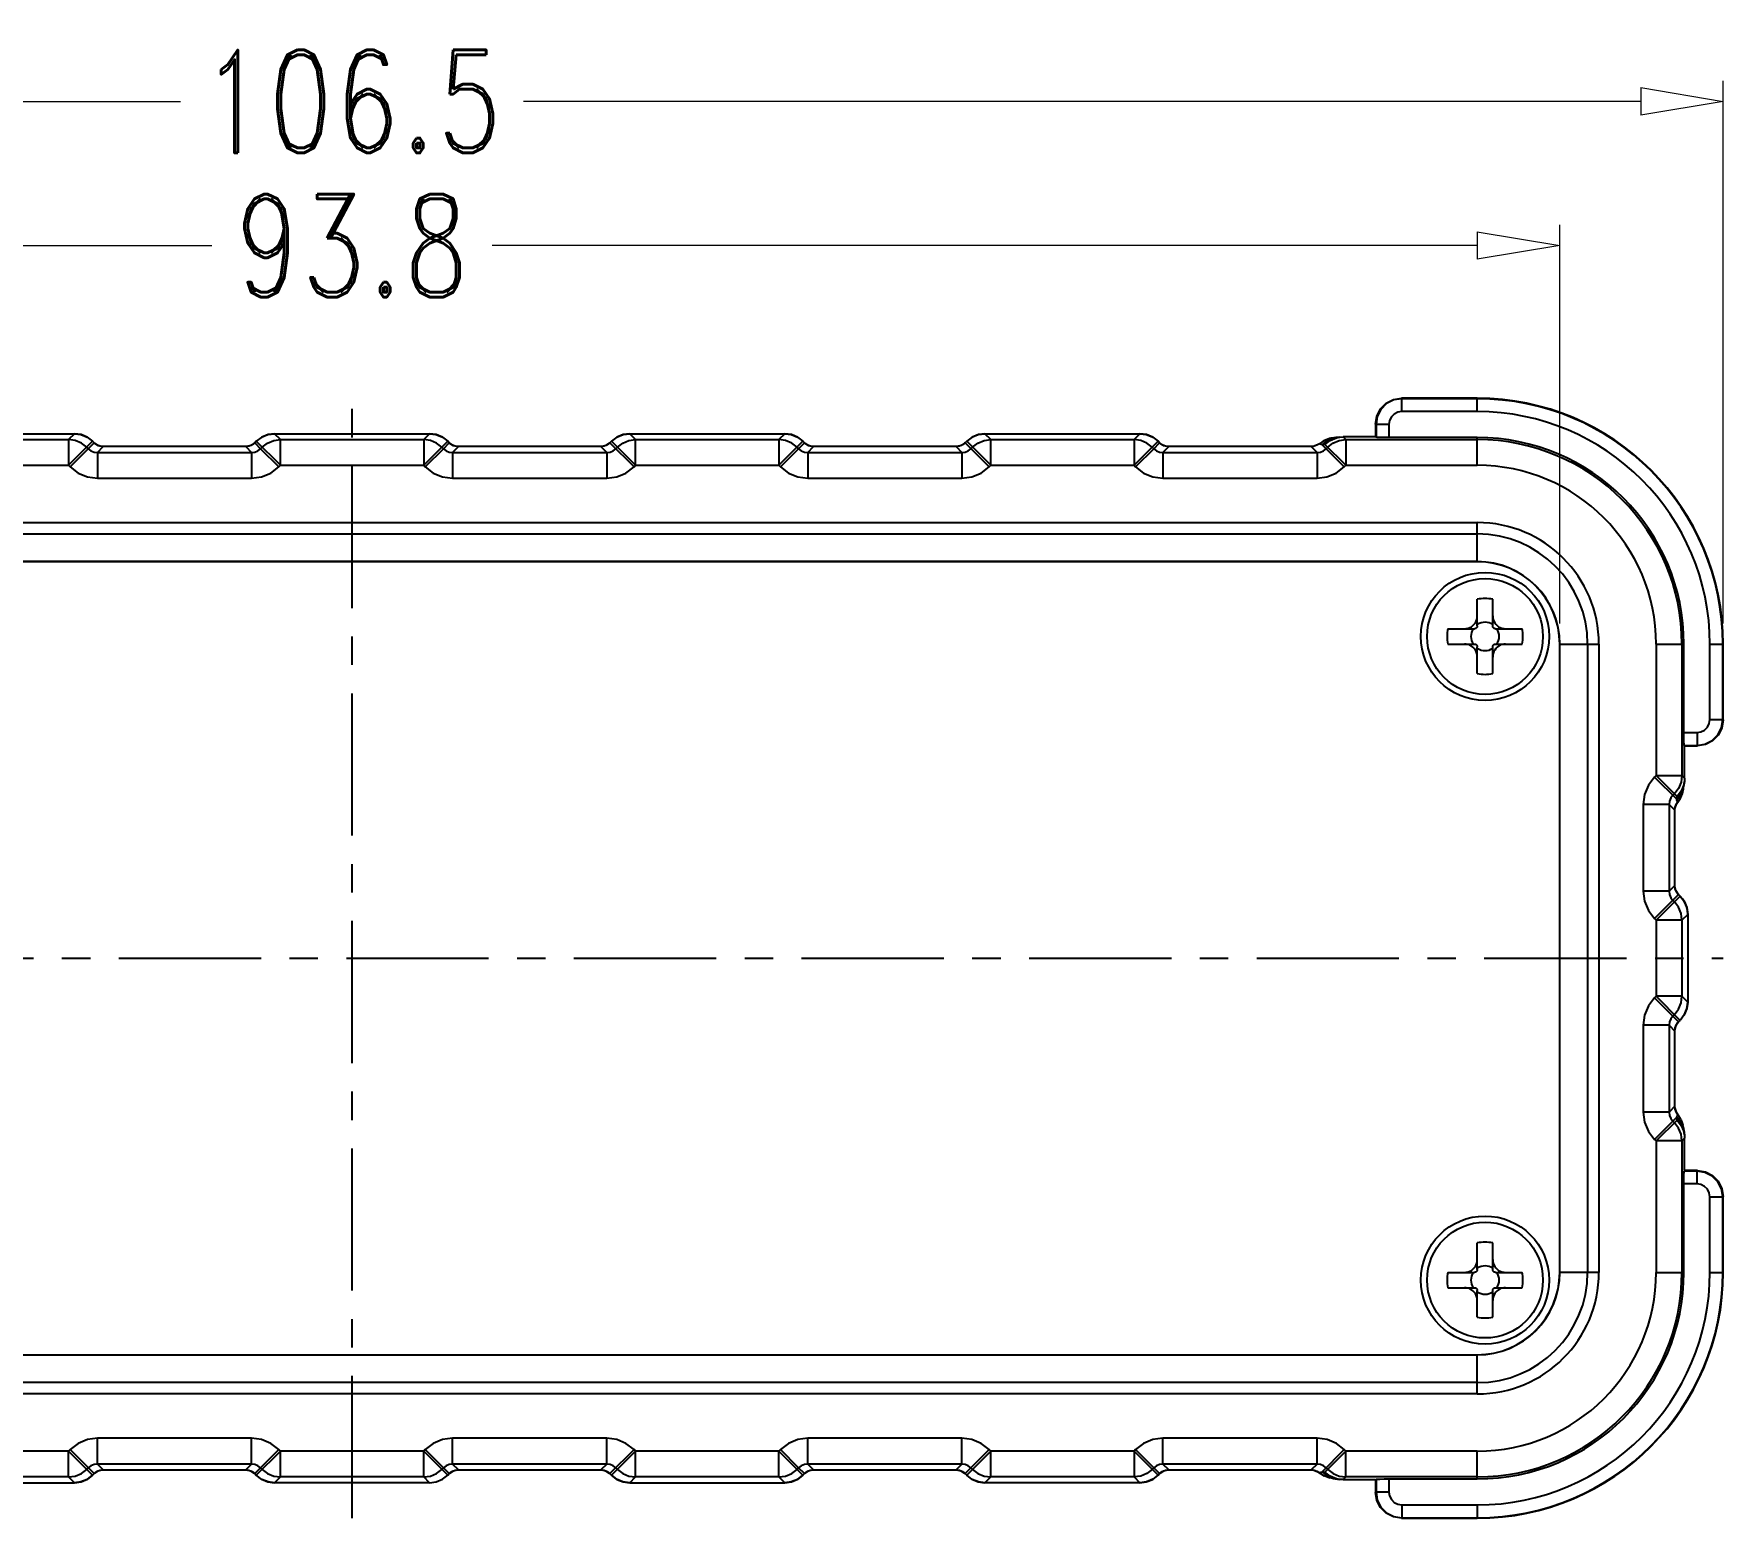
# Model space of a CAD drawing. Extents: x 2468 to 2936, y 274 to 599.
# Drawn here: x 2535.4 to 2601, y 359.1 to 416.8 of the extents above; entities that cross this region are included whole.
import ezdxf

# ---------------------------------------------------------------- set-up
doc = ezdxf.new("R2010")
doc.units = 0
doc.header["$LTSCALE"] = 30.734
doc.header["$PDMODE"] = 3
doc.header["$PDSIZE"] = 0.3125
doc.linetypes.add('CENTER', pattern=[50.8, 31.75, -6.35, 6.35, -6.35])
doc.layers.get('0').update_dxf_attribs({"linetype": 'CONTINUOUS'})
doc.layers.get('Defpoints').update_dxf_attribs({"linetype": 'CONTINUOUS'})
doc.layers.add('dim', color=3, linetype='CONTINUOUS', lineweight=9)
doc.styles.add('ROMAND', font='romand.shx', dxfattribs={"width": 0.75, "bigfont": 'gbcbig.shx'})
doc.dimstyles.new('YanXiu', dxfattribs={"dimtxt": 2.5, "dimasz": 2.2, "dimexe": 0.66, "dimexo": 0.66, "dimgap": 0.66, "dimtad": 0, "dimzin": 9, "dimdsep": 46, "dimtxsty": 'ROMAND', "dimblk": 'CLOSEDBLANK', "dimcen": 0, "dimclrd": 256, "dimclre": 131, "dimclrt": 42, "dimazin": 2, "dimtfac": 1, "dimtofl": 0, "dimtmove": 0, "dimatfit": 3, "dimldrblk": 'CLOSEDBLANK', "dimfxl": 1, "dimlwd": 5, "dimlwe": 5, "dimarcsym": 0})

# ---------------------------------------------------------------- blocks, each defined once
blk = doc.blocks.new('_ClosedBlank')
at = {"color": 0, "linetype": 'ByBlock', "lineweight": -2}
for p, q in [((-1, 0.167), (0, 0)), ((-1, 0.167), (-1, -0.167)), ((0, 0), (-1, -0.167))]:
    blk.add_line(p, q, dxfattribs=at)
blk = doc.blocks.new('*D7')
at = {"layer": 'Defpoints', "color": 0}
for p in [(2594.611, 408.549), (2500.811, 393.067), (2594.611, 393.067)]:
    blk.add_point(p, dxfattribs=at)
at = {"layer": 'dim', "color": 131, "lineweight": 5}
for p, q in [((2500.811, 393.867), (2500.811, 409.349)), ((2594.611, 393.867), (2594.611, 409.349))]:
    blk.add_line(p, q, dxfattribs=at)
at = {"layer": 'dim', "lineweight": 5}
for p, q in [((2504.011, 408.549), (2542.269, 408.549)), ((2591.411, 408.549), (2553.154, 408.549))]:
    blk.add_line(p, q, dxfattribs=at)
at = {"layer": 'dim', "lineweight": 5, "xscale": 3.2, "yscale": 3.2, "zscale": 3.2, "rotation": 180}
blk.add_blockref('_ClosedBlank', (2500.811, 408.549), dxfattribs=at)
at = {"layer": 'dim', "lineweight": 5, "xscale": 3.2, "yscale": 3.2, "zscale": 3.2}
blk.add_blockref('_ClosedBlank', (2594.611, 408.549), dxfattribs=at)
at = {"layer": 'dim', "color": 42, "insert": (2547.711, 408.549), "char_height": 4, "attachment_point": 5, "style": 'ROMAND'}
blk.add_mtext('93.8', dxfattribs=at)
blk = doc.blocks.new('*D8')
at = {"layer": 'Defpoints', "color": 0}
for p in [(2600.961, 414.149), (2494.461, 393.067), (2600.961, 393.067)]:
    blk.add_point(p, dxfattribs=at)
at = {"layer": 'dim', "color": 131, "lineweight": 5}
for p, q in [((2494.461, 393.867), (2494.461, 414.949)), ((2600.961, 393.867), (2600.961, 414.949))]:
    blk.add_line(p, q, dxfattribs=at)
at = {"layer": 'dim', "lineweight": 5}
for p, q in [((2497.661, 414.149), (2541.054, 414.149)), ((2597.761, 414.149), (2554.368, 414.149))]:
    blk.add_line(p, q, dxfattribs=at)
at = {"layer": 'dim', "lineweight": 5, "xscale": 3.2, "yscale": 3.2, "zscale": 3.2, "rotation": 180}
blk.add_blockref('_ClosedBlank', (2494.461, 414.149), dxfattribs=at)
at = {"layer": 'dim', "lineweight": 5, "xscale": 3.2, "yscale": 3.2, "zscale": 3.2}
blk.add_blockref('_ClosedBlank', (2600.961, 414.149), dxfattribs=at)
at = {"layer": 'dim', "color": 42, "insert": (2547.711, 414.149), "char_height": 4, "attachment_point": 5, "style": 'ROMAND'}
blk.add_mtext('106.5', dxfattribs=at)

msp = doc.modelspace()

# ---------------------------------------------------------------- linework, layer by layer
at = {"color": 1, "linetype": 'CENTER', "ltscale": 0.005661}
for p, q in [((2547.711, 359.117), (2547.711, 402.617)), ((2494.461, 380.867), (2600.961, 380.867))]:
    msp.add_line(p, q, dxfattribs=at)
at = {"color": 7, "linetype": 'Continuous'}
for p, q in [((2588.479, 402.599), (2588.461, 402.617)), ((2591.411, 402.617), (2588.461, 402.617)), ((2588.479, 402.1), (2588.479, 402.599)), ((2591.411, 402.599), (2588.479, 402.599)), ((2591.411, 402.1), (2591.411, 402.617)), ((2587.479, 401.6), (2587.461, 401.617)), ((2587.461, 401.617), (2587.461, 401.118)), ((2587.479, 401.6), (2587.479, 401.1)), ((2587.979, 401.6), (2587.479, 401.6)), ((2587.979, 401.6), (2587.979, 401.091)), ((2591.411, 402.1), (2588.479, 402.1)), ((2530.908, 401.239), (2536.928, 401.239)), ((2531.135, 401.012), (2536.701, 401.012)), ((2536.928, 401.239), (2536.701, 401.012)), ((2536.701, 401.012), (2536.701, 400.013)), ((2537.635, 400.947), (2536.701, 400.013)), ((2536.762, 399.952), (2537.695, 400.886)), ((2536.928, 401.24), (2536.928, 401.239)), ((2537.187, 401.205), (2536.928, 401.239)), ((2537.429, 401.105), (2537.187, 401.205)), ((2537.695, 400.886), (2537.635, 400.946)), ((2537.799, 400.806), (2537.695, 400.886)), ((2543.934, 400.886), (2543.83, 400.806)), ((2543.933, 400.886), (2543.916, 400.869)), ((2543.994, 400.947), (2543.933, 400.886)), ((2543.934, 400.886), (2543.933, 400.886)), ((2543.934, 400.886), (2544.161, 400.659)), ((2544.928, 400.013), (2543.994, 400.946)), ((2544.2, 401.105), (2544.442, 401.205)), ((2544.442, 401.205), (2544.701, 401.239)), ((2544.701, 401.24), (2544.701, 401.239)), ((2544.701, 401.239), (2550.721, 401.239)), ((2544.928, 401.012), (2544.701, 401.239)), ((2544.928, 401.012), (2550.494, 401.012)), ((2544.928, 400.013), (2544.928, 401.012)), ((2550.721, 401.239), (2550.494, 401.012)), ((2550.494, 401.012), (2550.494, 400.013)), ((2551.428, 400.947), (2550.494, 400.013)), ((2550.721, 401.24), (2550.721, 401.239)), ((2550.981, 401.205), (2550.721, 401.239)), ((2551.222, 401.105), (2550.981, 401.205)), ((2551.262, 400.659), (2551.489, 400.886)), ((2551.489, 400.886), (2551.428, 400.946)), ((2551.592, 400.806), (2551.489, 400.886)), ((2551.489, 400.886), (2551.489, 400.886)), ((2557.727, 400.886), (2557.623, 400.806)), ((2557.727, 400.886), (2557.709, 400.869)), ((2557.787, 400.947), (2557.727, 400.886)), ((2557.727, 400.886), (2558.661, 399.952)), ((2558.721, 400.013), (2557.788, 400.946)), ((2557.993, 401.105), (2558.235, 401.205)), ((2558.235, 401.205), (2558.495, 401.239)), ((2558.495, 401.24), (2558.495, 401.239)), ((2558.721, 401.012), (2558.495, 401.239)), ((2558.495, 401.239), (2564.514, 401.239)), ((2558.721, 401.012), (2564.287, 401.012)), ((2558.721, 400.013), (2558.721, 401.012)), ((2564.514, 401.239), (2564.287, 401.012)), ((2564.287, 401.012), (2564.287, 400.013)), ((2565.221, 400.947), (2564.287, 400.013)), ((2564.514, 401.24), (2564.514, 401.239)), ((2564.774, 401.205), (2564.514, 401.239)), ((2565.016, 401.105), (2564.774, 401.205)), ((2565.055, 400.659), (2565.282, 400.886)), ((2565.282, 400.886), (2565.221, 400.946)), ((2565.386, 400.806), (2565.282, 400.886)), ((2565.282, 400.886), (2565.282, 400.886)), ((2571.52, 400.886), (2571.417, 400.806)), ((2571.52, 400.886), (2571.502, 400.869)), ((2571.581, 400.947), (2571.52, 400.886)), ((2571.52, 400.886), (2572.454, 399.952)), ((2572.515, 400.013), (2571.581, 400.946)), ((2571.787, 401.105), (2572.028, 401.205)), ((2572.028, 401.205), (2572.288, 401.239)), ((2572.288, 401.24), (2572.288, 401.239)), ((2572.515, 401.012), (2572.288, 401.239)), ((2572.288, 401.239), (2578.308, 401.239)), ((2572.515, 400.013), (2572.515, 401.012)), ((2572.515, 401.012), (2578.081, 401.012)), ((2578.308, 401.239), (2578.081, 401.012)), ((2578.081, 401.012), (2578.081, 400.013)), ((2579.015, 400.947), (2578.081, 400.013)), ((2578.308, 401.24), (2578.308, 401.239)), ((2578.567, 401.205), (2578.308, 401.239)), ((2578.809, 401.105), (2578.567, 401.205)), ((2578.848, 400.659), (2579.075, 400.886)), ((2579.075, 400.886), (2579.014, 400.946)), ((2579.179, 400.806), (2579.075, 400.886)), ((2579.075, 400.886), (2579.075, 400.886)), ((2585.454, 400.97), (2585.277, 400.853)), ((2585.674, 401.052), (2585.454, 400.97)), ((2585.742, 401.066), (2585.575, 401.022)), ((2585.812, 401.076), (2585.674, 401.052)), ((2585.797, 401.074), (2585.742, 401.066)), ((2585.849, 401.08), (2585.797, 401.074)), ((2585.812, 401.076), (2585.797, 401.074)), ((2585.837, 401.069), (2585.966, 401.095)), ((2585.911, 401.088), (2585.849, 401.08)), ((2585.881, 401.084), (2585.849, 401.08)), ((2586.074, 401.109), (2585.911, 401.088)), ((2586.074, 401.109), (2586.203, 401.118)), ((2586.308, 401.012), (2586.203, 401.118)), ((2587.461, 401.118), (2586.203, 401.118)), ((2586.308, 401.012), (2586.308, 400.013)), ((2586.308, 401.012), (2591.411, 401.012)), ((2591.411, 401.091), (2587.979, 401.091)), ((2591.411, 400.013), (2591.411, 401.091)), ((2537.408, 400.72), (2537.468, 400.659)), ((2537.919, 400.756), (2537.799, 400.806)), ((2537.822, 400.512), (2538.049, 400.739)), ((2537.822, 400.512), (2543.807, 400.512)), ((2537.822, 400.512), (2537.822, 399.513)), ((2538.049, 400.739), (2537.919, 400.756)), ((2538.049, 400.739), (2538.049, 400.74)), ((2543.58, 400.739), (2538.049, 400.739)), ((2543.71, 400.756), (2543.58, 400.739)), ((2543.58, 400.739), (2543.58, 400.74)), ((2543.58, 400.739), (2543.807, 400.512)), ((2543.83, 400.806), (2543.71, 400.756)), ((2543.807, 400.512), (2543.807, 399.513)), ((2544.161, 400.659), (2544.221, 400.72)), ((2544.161, 400.659), (2544.867, 399.952)), ((2551.262, 400.659), (2550.555, 399.952)), ((2551.201, 400.72), (2551.262, 400.659)), ((2551.713, 400.756), (2551.592, 400.806)), ((2551.615, 400.512), (2551.842, 400.739)), ((2551.615, 400.512), (2557.6, 400.512)), ((2551.615, 400.512), (2551.615, 399.513)), ((2551.842, 400.739), (2551.713, 400.756)), ((2551.842, 400.739), (2551.842, 400.74)), ((2557.373, 400.739), (2551.842, 400.739)), ((2557.503, 400.756), (2557.373, 400.739)), ((2557.373, 400.739), (2557.373, 400.74)), ((2557.373, 400.739), (2557.6, 400.512)), ((2557.623, 400.806), (2557.503, 400.756)), ((2557.6, 400.512), (2557.6, 399.513)), ((2557.954, 400.659), (2558.015, 400.72)), ((2565.055, 400.659), (2564.348, 399.952)), ((2564.994, 400.72), (2565.055, 400.659)), ((2565.506, 400.756), (2565.386, 400.806)), ((2565.409, 400.512), (2565.636, 400.739)), ((2565.409, 400.512), (2571.393, 400.512)), ((2565.409, 400.512), (2565.409, 399.513)), ((2565.636, 400.739), (2565.506, 400.756)), ((2565.636, 400.739), (2565.636, 400.74)), ((2571.167, 400.739), (2565.636, 400.739)), ((2571.296, 400.756), (2571.167, 400.739)), ((2571.167, 400.739), (2571.167, 400.74)), ((2571.167, 400.739), (2571.393, 400.512)), ((2571.417, 400.806), (2571.296, 400.756)), ((2571.393, 400.512), (2571.393, 399.513)), ((2571.747, 400.659), (2571.808, 400.72)), ((2578.848, 400.659), (2578.141, 399.952)), ((2578.788, 400.72), (2578.848, 400.659)), ((2579.299, 400.756), (2579.179, 400.806)), ((2579.202, 400.512), (2579.429, 400.739)), ((2579.202, 400.512), (2579.202, 399.513)), ((2579.202, 400.512), (2585.187, 400.512)), ((2579.429, 400.739), (2579.299, 400.756)), ((2579.429, 400.739), (2579.429, 400.74)), ((2584.96, 400.739), (2579.429, 400.739)), ((2585.074, 400.753), (2584.96, 400.739)), ((2584.96, 400.739), (2584.96, 400.74)), ((2584.96, 400.739), (2585.187, 400.512)), ((2585.187, 400.512), (2585.187, 399.513)), ((2585.277, 400.853), (2585.226, 400.816)), ((2585.277, 400.853), (2585.278, 400.853)), ((2585.496, 400.824), (2585.389, 400.81)), ((2585.389, 400.81), (2586.247, 399.952)), ((2586.308, 400.013), (2585.496, 400.824)), ((2585.54, 400.659), (2585.601, 400.72)), ((2531.135, 400.013), (2536.701, 400.013)), ((2536.701, 400.013), (2536.762, 399.952)), ((2544.867, 399.952), (2544.928, 400.013)), ((2544.928, 400.013), (2550.494, 400.013)), ((2550.494, 400.013), (2550.555, 399.952)), ((2558.661, 399.952), (2558.721, 400.013)), ((2558.721, 400.013), (2564.287, 400.013)), ((2564.287, 400.013), (2564.348, 399.952)), ((2572.454, 399.952), (2572.515, 400.013)), ((2572.515, 400.013), (2578.081, 400.013)), ((2578.081, 400.013), (2578.141, 399.952)), ((2586.247, 399.952), (2586.308, 400.013)), ((2586.308, 400.013), (2591.411, 400.013)), ((2537.822, 399.513), (2543.807, 399.513)), ((2551.615, 399.513), (2557.6, 399.513)), ((2565.409, 399.513), (2571.393, 399.513)), ((2579.202, 399.513), (2585.187, 399.513)), ((2504.011, 397.79), (2591.411, 397.79)), ((2591.411, 396.267), (2591.411, 397.79)), ((2504.011, 397.352), (2591.411, 397.352)), ((2591.411, 396.274), (2504.011, 396.274)), ((2591.411, 396.267), (2504.011, 396.267)), ((2591.411, 393.774), (2591.411, 394.809)), ((2592.011, 393.774), (2592.011, 394.809)), ((2590.269, 393.667), (2591.304, 393.667)), ((2592.118, 393.667), (2593.153, 393.667)), ((2590.269, 393.067), (2591.304, 393.067)), ((2592.118, 393.067), (2593.153, 393.067)), ((2594.611, 368.667), (2594.611, 393.067)), ((2594.611, 393.067), (2596.134, 393.067)), ((2594.618, 368.667), (2594.618, 393.067)), ((2595.697, 393.067), (2595.697, 368.667)), ((2596.134, 393.067), (2596.134, 368.667)), ((2598.357, 393.067), (2598.357, 387.964)), ((2598.357, 393.067), (2599.435, 393.067)), ((2599.357, 393.067), (2599.357, 387.964)), ((2599.435, 389.635), (2599.435, 393.067)), ((2600.444, 390.135), (2600.444, 393.067)), ((2600.444, 393.067), (2600.961, 393.067)), ((2600.943, 390.135), (2600.943, 393.067)), ((2600.961, 390.117), (2600.961, 393.067)), ((2591.411, 391.925), (2591.411, 392.96)), ((2592.011, 391.925), (2592.011, 392.96)), ((2600.444, 390.135), (2600.943, 390.135)), ((2600.943, 390.135), (2600.961, 390.117)), ((2599.435, 389.635), (2599.944, 389.635)), ((2599.444, 389.135), (2599.944, 389.135)), ((2599.462, 387.859), (2599.462, 389.117)), ((2599.462, 389.117), (2599.961, 389.117)), ((2599.944, 389.635), (2599.944, 389.135)), ((2599.944, 389.135), (2599.961, 389.117)), ((2598.357, 387.964), (2598.296, 387.903)), ((2598.296, 387.903), (2599.154, 387.045)), ((2598.357, 387.964), (2599.168, 387.152)), ((2598.357, 387.964), (2599.357, 387.964)), ((2599.357, 387.964), (2599.462, 387.859)), ((2599.462, 387.859), (2599.453, 387.73)), ((2599.064, 387.257), (2599.003, 387.196)), ((2599.154, 387.045), (2599.168, 387.152)), ((2599.413, 387.493), (2599.439, 387.622)), ((2599.413, 387.427), (2599.42, 387.469)), ((2599.418, 387.453), (2599.424, 387.505)), ((2599.424, 387.505), (2599.432, 387.567)), ((2599.432, 387.567), (2599.453, 387.73)), ((2597.857, 386.843), (2597.857, 383.467)), ((2598.857, 386.843), (2597.857, 386.843)), ((2598.857, 386.843), (2598.857, 383.467)), ((2598.857, 386.843), (2599.083, 386.616)), ((2599.083, 383.694), (2599.083, 386.616)), ((2599.083, 386.616), (2599.084, 386.616)), ((2599.154, 386.872), (2599.197, 386.933)), ((2599.197, 386.933), (2599.303, 387.09)), ((2599.197, 386.933), (2599.197, 386.933)), ((2598.857, 383.467), (2597.857, 383.467)), ((2599.23, 383.34), (2598.296, 382.406)), ((2599.29, 383.279), (2598.357, 382.346)), ((2599.083, 383.694), (2598.857, 383.467)), ((2599.1, 383.564), (2599.083, 383.694)), ((2599.083, 383.694), (2599.084, 383.694)), ((2599.15, 383.444), (2599.1, 383.564)), ((2599.23, 383.34), (2599.15, 383.444)), ((2599.23, 383.34), (2599.213, 383.358)), ((2599.29, 383.279), (2599.23, 383.34)), ((2599.003, 383.113), (2599.064, 383.052)), ((2599.583, 382.572), (2599.357, 382.346)), ((2599.583, 382.572), (2599.571, 382.728)), ((2599.583, 382.572), (2599.583, 379.162)), ((2599.583, 382.572), (2599.584, 382.572)), ((2598.296, 382.406), (2598.357, 382.346)), ((2598.357, 382.346), (2598.357, 379.389)), ((2599.357, 382.346), (2598.357, 382.346)), ((2599.357, 382.346), (2599.357, 379.389)), ((2598.357, 379.389), (2598.296, 379.328)), ((2599.003, 378.621), (2598.296, 379.328)), ((2599.291, 378.455), (2598.357, 379.389)), ((2599.357, 379.389), (2598.357, 379.389)), ((2599.583, 379.162), (2599.357, 379.389)), ((2599.064, 378.682), (2599.003, 378.621)), ((2599.003, 378.621), (2599.23, 378.394)), ((2599.449, 378.66), (2599.549, 378.902)), ((2599.549, 378.902), (2599.583, 379.162)), ((2599.584, 379.162), (2599.583, 379.162)), ((2597.857, 378.267), (2597.857, 374.891)), ((2598.857, 378.267), (2597.857, 378.267)), ((2598.857, 378.267), (2598.857, 374.891)), ((2598.857, 378.267), (2599.083, 378.04)), ((2599.083, 378.04), (2599.1, 378.17)), ((2599.083, 375.118), (2599.083, 378.04)), ((2599.083, 378.04), (2599.084, 378.04)), ((2599.1, 378.17), (2599.15, 378.29)), ((2599.15, 378.29), (2599.23, 378.394)), ((2599.23, 378.394), (2599.29, 378.455)), ((2599.23, 378.394), (2599.23, 378.394)), ((2598.857, 374.891), (2597.857, 374.891)), ((2599.154, 374.689), (2598.296, 373.831)), ((2599.083, 375.118), (2598.857, 374.891)), ((2599.097, 375.004), (2599.083, 375.118)), ((2599.083, 375.118), (2599.084, 375.118)), ((2599.168, 374.582), (2599.154, 374.689)), ((2599.197, 374.801), (2599.16, 374.852)), ((2599.197, 374.801), (2599.197, 374.801)), ((2599.168, 374.582), (2598.357, 373.77)), ((2599.003, 374.538), (2599.064, 374.477)), ((2599.321, 374.61), (2599.399, 374.393)), ((2599.418, 374.281), (2599.399, 374.394)), ((2599.413, 374.241), (2599.439, 374.112)), ((2599.418, 374.282), (2599.424, 374.228)), ((2599.432, 374.167), (2599.424, 374.229)), ((2599.453, 374.004), (2599.432, 374.166)), ((2599.453, 374.004), (2599.462, 373.874)), ((2598.296, 373.831), (2598.357, 373.77)), ((2598.357, 373.77), (2598.357, 368.667)), ((2599.357, 373.77), (2598.357, 373.77)), ((2599.462, 373.875), (2599.357, 373.77)), ((2599.357, 373.77), (2599.357, 368.667)), ((2599.462, 372.617), (2599.462, 373.875)), ((2599.435, 368.667), (2599.435, 372.1)), ((2599.944, 372.1), (2599.435, 372.1)), ((2599.944, 372.599), (2599.444, 372.599)), ((2599.961, 372.617), (2599.462, 372.617)), ((2599.944, 372.599), (2599.961, 372.617)), ((2599.944, 372.1), (2599.944, 372.599)), ((2600.444, 368.667), (2600.444, 371.6)), ((2600.444, 371.6), (2600.943, 371.6)), ((2600.943, 371.6), (2600.961, 371.617)), ((2600.943, 368.667), (2600.943, 371.6)), ((2600.961, 368.667), (2600.961, 371.617)), ((2591.411, 368.774), (2591.411, 369.809)), ((2592.011, 368.774), (2592.011, 369.809)), ((2590.269, 368.667), (2591.304, 368.667)), ((2592.118, 368.667), (2593.153, 368.667)), ((2596.134, 368.667), (2594.611, 368.667)), ((2598.357, 368.667), (2599.435, 368.667)), ((2600.444, 368.667), (2600.961, 368.667)), ((2590.269, 368.067), (2591.304, 368.067)), ((2591.411, 366.925), (2591.411, 367.96)), ((2592.011, 366.925), (2592.011, 367.96)), ((2592.118, 368.067), (2593.153, 368.067)), ((2504.011, 365.467), (2591.411, 365.467)), ((2504.011, 365.46), (2591.411, 365.46)), ((2591.411, 363.944), (2591.411, 365.46)), ((2591.411, 364.382), (2504.011, 364.382)), ((2591.411, 363.944), (2504.011, 363.944)), ((2537.822, 361.222), (2537.822, 362.221)), ((2543.807, 362.221), (2537.822, 362.221)), ((2543.807, 361.222), (2543.807, 362.221)), ((2551.615, 361.222), (2551.615, 362.221)), ((2557.6, 362.221), (2551.615, 362.221)), ((2557.6, 361.222), (2557.6, 362.221)), ((2565.409, 361.222), (2565.409, 362.221)), ((2571.393, 362.221), (2565.409, 362.221)), ((2571.393, 361.222), (2571.393, 362.221)), ((2579.202, 361.222), (2579.202, 362.221)), ((2585.187, 362.221), (2579.202, 362.221)), ((2585.187, 361.222), (2585.187, 362.221)), ((2536.701, 361.721), (2531.135, 361.721)), ((2536.762, 361.782), (2536.701, 361.721)), ((2536.701, 360.722), (2536.701, 361.721)), ((2537.635, 360.787), (2536.701, 361.721)), ((2537.695, 360.848), (2536.762, 361.782)), ((2543.994, 360.787), (2544.928, 361.721)), ((2544.161, 361.075), (2544.867, 361.782)), ((2544.928, 361.721), (2544.867, 361.782)), ((2544.928, 360.722), (2544.928, 361.721)), ((2550.494, 361.721), (2544.928, 361.721)), ((2550.555, 361.782), (2550.494, 361.721)), ((2550.494, 360.722), (2550.494, 361.721)), ((2551.428, 360.788), (2550.494, 361.721)), ((2551.262, 361.075), (2550.555, 361.782)), ((2557.727, 360.848), (2558.661, 361.782)), ((2557.787, 360.787), (2558.721, 361.721)), ((2558.721, 361.721), (2558.661, 361.782)), ((2558.721, 360.722), (2558.721, 361.721)), ((2564.287, 361.721), (2558.721, 361.721)), ((2564.348, 361.782), (2564.287, 361.721)), ((2564.287, 360.722), (2564.287, 361.721)), ((2565.221, 360.787), (2564.287, 361.721)), ((2565.055, 361.075), (2564.348, 361.782)), ((2572.454, 361.782), (2571.52, 360.848)), ((2571.581, 360.787), (2572.515, 361.721)), ((2572.515, 361.721), (2572.454, 361.782)), ((2572.515, 360.722), (2572.515, 361.721)), ((2578.081, 361.721), (2572.515, 361.721)), ((2578.141, 361.782), (2578.081, 361.721)), ((2578.081, 361.721), (2578.081, 360.722)), ((2578.081, 361.721), (2579.014, 360.788)), ((2578.848, 361.075), (2578.141, 361.782)), ((2585.389, 360.924), (2586.247, 361.782)), ((2585.496, 360.91), (2586.308, 361.721)), ((2586.308, 361.721), (2586.247, 361.782)), ((2586.308, 360.722), (2586.308, 361.721)), ((2591.411, 361.721), (2586.308, 361.721)), ((2591.411, 360.643), (2591.411, 361.721)), ((2537.468, 361.075), (2537.408, 361.015)), ((2537.695, 360.848), (2537.799, 360.928)), ((2537.696, 360.848), (2537.713, 360.865)), ((2537.799, 360.928), (2537.919, 360.978)), ((2538.049, 360.995), (2537.822, 361.222)), ((2543.807, 361.222), (2537.822, 361.222)), ((2537.919, 360.978), (2538.049, 360.995)), ((2538.049, 360.995), (2538.049, 360.995)), ((2538.049, 360.995), (2543.58, 360.995)), ((2543.807, 361.222), (2543.58, 360.995)), ((2543.58, 360.995), (2543.58, 360.995)), ((2543.58, 360.995), (2543.709, 360.978)), ((2543.709, 360.978), (2543.83, 360.928)), ((2543.83, 360.928), (2543.934, 360.848)), ((2544.161, 361.075), (2543.934, 360.848)), ((2544.221, 361.015), (2544.161, 361.075)), ((2551.262, 361.075), (2551.201, 361.015)), ((2551.489, 360.848), (2551.262, 361.075)), ((2551.489, 360.848), (2551.592, 360.928)), ((2551.489, 360.848), (2551.507, 360.865)), ((2551.592, 360.928), (2551.713, 360.978)), ((2551.842, 360.995), (2551.615, 361.222)), ((2557.6, 361.222), (2551.615, 361.222)), ((2551.713, 360.978), (2551.842, 360.995)), ((2551.842, 360.995), (2551.842, 360.995)), ((2551.842, 360.995), (2557.373, 360.995)), ((2557.6, 361.222), (2557.373, 360.995)), ((2557.373, 360.995), (2557.373, 360.995)), ((2557.373, 360.995), (2557.503, 360.978)), ((2557.503, 360.978), (2557.623, 360.928)), ((2557.623, 360.928), (2557.727, 360.848)), ((2558.015, 361.015), (2557.954, 361.075)), ((2565.055, 361.075), (2564.994, 361.015)), ((2565.282, 360.848), (2565.055, 361.075)), ((2565.282, 360.848), (2565.386, 360.928)), ((2565.282, 360.848), (2565.3, 360.865)), ((2565.386, 360.928), (2565.506, 360.978)), ((2565.636, 360.995), (2565.409, 361.222)), ((2571.393, 361.222), (2565.409, 361.222)), ((2565.506, 360.978), (2565.636, 360.995)), ((2565.636, 360.995), (2565.636, 360.995)), ((2565.636, 360.995), (2571.167, 360.995)), ((2571.393, 361.222), (2571.167, 360.995)), ((2571.167, 360.995), (2571.167, 360.995)), ((2571.167, 360.995), (2571.296, 360.978)), ((2571.296, 360.978), (2571.416, 360.928)), ((2571.416, 360.928), (2571.52, 360.848)), ((2571.808, 361.015), (2571.747, 361.075)), ((2578.848, 361.075), (2578.788, 361.015)), ((2579.075, 360.848), (2578.848, 361.075)), ((2579.075, 360.848), (2579.179, 360.928)), ((2579.075, 360.848), (2579.093, 360.865)), ((2579.179, 360.928), (2579.299, 360.978)), ((2579.429, 360.995), (2579.202, 361.222)), ((2585.187, 361.222), (2579.202, 361.222)), ((2579.299, 360.978), (2579.429, 360.995)), ((2579.429, 360.995), (2579.429, 360.995)), ((2579.429, 360.995), (2584.96, 360.995)), ((2585.187, 361.222), (2584.96, 360.995)), ((2584.96, 360.995), (2584.96, 360.995)), ((2585.181, 360.943), (2585.47, 360.757)), ((2585.216, 360.924), (2585.277, 360.881)), ((2585.277, 360.881), (2585.278, 360.881)), ((2585.389, 360.924), (2585.496, 360.91)), ((2585.601, 361.015), (2585.54, 361.075)), ((2530.908, 360.495), (2536.928, 360.495)), ((2536.701, 360.722), (2531.135, 360.722)), ((2536.928, 360.495), (2536.701, 360.722)), ((2536.928, 360.495), (2537.189, 360.53)), ((2536.928, 360.495), (2536.928, 360.495)), ((2537.189, 360.53), (2537.432, 360.631)), ((2537.432, 360.631), (2537.635, 360.788)), ((2537.635, 360.788), (2537.695, 360.848)), ((2543.934, 360.848), (2543.933, 360.848)), ((2543.933, 360.848), (2543.994, 360.787)), ((2544.2, 360.63), (2544.442, 360.529)), ((2544.442, 360.529), (2544.701, 360.495)), ((2544.701, 360.495), (2544.928, 360.722)), ((2544.701, 360.495), (2544.701, 360.495)), ((2550.721, 360.495), (2544.701, 360.495)), ((2550.494, 360.722), (2544.928, 360.722)), ((2550.721, 360.495), (2550.494, 360.722)), ((2550.721, 360.495), (2550.98, 360.529)), ((2550.721, 360.495), (2550.721, 360.495)), ((2550.979, 360.528), (2551.221, 360.629)), ((2551.22, 360.628), (2551.428, 360.787)), ((2551.428, 360.788), (2551.489, 360.848)), ((2551.489, 360.848), (2551.489, 360.848)), ((2557.727, 360.848), (2557.787, 360.787)), ((2557.788, 360.788), (2557.997, 360.627)), ((2557.997, 360.627), (2558.241, 360.527)), ((2558.241, 360.527), (2558.495, 360.495)), ((2558.495, 360.495), (2558.721, 360.722)), ((2558.495, 360.495), (2558.495, 360.495)), ((2558.495, 360.495), (2564.514, 360.495)), ((2564.287, 360.722), (2558.721, 360.722)), ((2564.514, 360.495), (2564.287, 360.722)), ((2564.514, 360.495), (2564.776, 360.53)), ((2564.514, 360.495), (2564.514, 360.495)), ((2564.776, 360.53), (2565.019, 360.631)), ((2565.019, 360.631), (2565.221, 360.788)), ((2565.221, 360.788), (2565.282, 360.848)), ((2565.282, 360.848), (2565.282, 360.848)), ((2571.52, 360.848), (2571.581, 360.787)), ((2571.787, 360.63), (2572.028, 360.529)), ((2572.028, 360.529), (2572.288, 360.495)), ((2572.288, 360.495), (2572.515, 360.722)), ((2572.288, 360.495), (2572.288, 360.495)), ((2578.308, 360.495), (2572.288, 360.495)), ((2578.081, 360.722), (2572.515, 360.722)), ((2578.081, 360.722), (2578.308, 360.495)), ((2578.567, 360.529), (2578.308, 360.495)), ((2578.308, 360.495), (2578.308, 360.495)), ((2578.809, 360.63), (2578.567, 360.529)), ((2579.014, 360.788), (2579.075, 360.848)), ((2579.075, 360.848), (2579.075, 360.848)), ((2585.685, 360.679), (2585.468, 360.758)), ((2585.796, 360.66), (2585.684, 360.68)), ((2585.796, 360.66), (2585.849, 360.654)), ((2585.837, 360.665), (2585.966, 360.639)), ((2585.849, 360.654), (2585.911, 360.646)), ((2585.887, 360.649), (2585.911, 360.646)), ((2585.911, 360.646), (2586.074, 360.625)), ((2586.204, 360.617), (2586.074, 360.625)), ((2586.203, 360.617), (2586.308, 360.722)), ((2586.203, 360.617), (2587.461, 360.617)), ((2591.411, 360.722), (2586.308, 360.722)), ((2587.461, 360.617), (2587.461, 360.117)), ((2587.479, 360.634), (2587.479, 360.135)), ((2587.979, 360.643), (2587.979, 360.135)), ((2587.979, 360.643), (2591.411, 360.643)), ((2587.479, 360.135), (2587.461, 360.117)), ((2587.979, 360.135), (2587.479, 360.135)), ((2588.479, 359.635), (2588.479, 359.135)), ((2588.479, 359.635), (2591.411, 359.635)), ((2591.411, 359.635), (2591.411, 359.117)), ((2588.479, 359.135), (2588.461, 359.117)), ((2588.461, 359.117), (2591.411, 359.117)), ((2588.479, 359.135), (2591.411, 359.135))]:
    msp.add_line(p, q, dxfattribs=at)
for points in [[(2587.461, 401.617), (2587.51, 401.925), (2587.653, 402.206), (2587.872, 402.425), (2588.153, 402.568), (2588.461, 402.617)], [(2588.479, 402.599), (2588.17, 402.55), (2587.891, 402.408), (2587.67, 402.187), (2587.528, 401.909), (2587.479, 401.6)], [(2588.479, 402.1), (2588.324, 402.075), (2588.185, 402.004), (2588.074, 401.893), (2588.003, 401.753), (2587.979, 401.6)], [(2537.408, 400.72), (2537.201, 400.878), (2536.959, 400.978), (2536.701, 401.012)], [(2536.928, 401.24), (2537.177, 401.208), (2537.425, 401.107), (2537.635, 400.947)], [(2538.049, 400.74), (2538.024, 400.74), (2537.863, 400.775), (2537.722, 400.861), (2537.696, 400.886)], [(2544.701, 401.24), (2544.452, 401.208), (2544.204, 401.107), (2543.994, 400.947)], [(2544.221, 400.72), (2544.428, 400.878), (2544.669, 400.978), (2544.928, 401.012)], [(2551.201, 400.72), (2550.994, 400.878), (2550.753, 400.978), (2550.494, 401.012)], [(2550.721, 401.24), (2550.97, 401.208), (2551.218, 401.107), (2551.428, 400.947)], [(2551.842, 400.74), (2551.818, 400.74), (2551.656, 400.775), (2551.515, 400.861), (2551.489, 400.886)], [(2558.495, 401.24), (2558.246, 401.208), (2557.997, 401.107), (2557.787, 400.947)], [(2558.015, 400.72), (2558.222, 400.878), (2558.463, 400.978), (2558.721, 401.012)], [(2564.994, 400.72), (2564.787, 400.878), (2564.546, 400.978), (2564.287, 401.012)], [(2564.514, 401.24), (2564.763, 401.208), (2565.012, 401.107), (2565.221, 400.947)], [(2565.636, 400.74), (2565.611, 400.74), (2565.45, 400.775), (2565.309, 400.861), (2565.282, 400.886)], [(2572.288, 401.24), (2572.039, 401.208), (2571.79, 401.107), (2571.581, 400.947)], [(2571.808, 400.72), (2572.015, 400.878), (2572.256, 400.978), (2572.515, 401.012)], [(2578.788, 400.72), (2578.581, 400.878), (2578.339, 400.978), (2578.081, 401.012)], [(2578.308, 401.24), (2578.556, 401.208), (2578.805, 401.107), (2579.015, 400.947)], [(2579.429, 400.74), (2579.404, 400.74), (2579.243, 400.775), (2579.102, 400.861), (2579.075, 400.886)], [(2585.575, 401.022), (2585.419, 400.95), (2585.278, 400.853)], [(2585.389, 400.81), (2585.596, 400.969), (2585.837, 401.069)], [(2585.496, 400.824), (2585.703, 400.983), (2585.945, 401.083), (2586.074, 401.109)], [(2585.601, 400.72), (2585.807, 400.878), (2586.049, 400.978), (2586.308, 401.012)], [(2587.979, 401.091), (2587.789, 401.092), (2587.628, 401.094), (2587.519, 401.097), (2587.479, 401.1)], [(2537.468, 400.659), (2537.572, 400.579), (2537.692, 400.53), (2537.822, 400.512)], [(2543.916, 400.869), (2543.777, 400.78), (2543.616, 400.741), (2543.58, 400.74)], [(2543.807, 400.512), (2543.936, 400.529), (2544.057, 400.579), (2544.161, 400.659)], [(2551.262, 400.659), (2551.365, 400.579), (2551.486, 400.53), (2551.615, 400.512)], [(2557.709, 400.869), (2557.57, 400.78), (2557.41, 400.741), (2557.373, 400.74)], [(2557.6, 400.512), (2557.73, 400.529), (2557.85, 400.579), (2557.954, 400.659)], [(2565.055, 400.659), (2565.159, 400.579), (2565.279, 400.53), (2565.409, 400.512)], [(2571.502, 400.869), (2571.363, 400.78), (2571.203, 400.741), (2571.167, 400.74)], [(2571.393, 400.512), (2571.523, 400.529), (2571.643, 400.579), (2571.747, 400.659)], [(2578.848, 400.659), (2578.952, 400.579), (2579.072, 400.53), (2579.202, 400.512)], [(2585.226, 400.816), (2585.035, 400.745), (2584.96, 400.74)], [(2585.277, 400.853), (2585.181, 400.791), (2585.074, 400.753)], [(2585.187, 400.512), (2585.316, 400.529), (2585.437, 400.579), (2585.54, 400.659)], [(2585.389, 400.81), (2585.348, 400.826), (2585.311, 400.84), (2585.277, 400.853)], [(2536.762, 399.952), (2537.072, 399.713), (2537.434, 399.564), (2537.822, 399.513)], [(2543.807, 399.513), (2544.194, 399.564), (2544.556, 399.713), (2544.867, 399.952)], [(2550.555, 399.952), (2550.866, 399.713), (2551.227, 399.564), (2551.615, 399.513)], [(2557.6, 399.513), (2557.988, 399.564), (2558.349, 399.713), (2558.661, 399.952)], [(2564.348, 399.952), (2564.659, 399.713), (2565.02, 399.564), (2565.409, 399.513)], [(2571.393, 399.513), (2571.781, 399.564), (2572.143, 399.713), (2572.454, 399.952)], [(2578.141, 399.952), (2578.452, 399.713), (2578.814, 399.564), (2579.202, 399.513)], [(2585.187, 399.513), (2585.574, 399.564), (2585.936, 399.713), (2586.247, 399.952)], [(2590.911, 393.667), (2590.983, 393.672), (2591.053, 393.686), (2591.12, 393.71), (2591.184, 393.743), (2591.241, 393.786), (2591.292, 393.837), (2591.335, 393.895), (2591.368, 393.958), (2591.392, 394.026), (2591.406, 394.096), (2591.411, 394.167)], [(2591.411, 393.774), (2591.41, 393.76), (2591.408, 393.746), (2591.404, 393.733), (2591.398, 393.72), (2591.391, 393.708), (2591.381, 393.697), (2591.37, 393.687), (2591.358, 393.68), (2591.345, 393.674), (2591.332, 393.67), (2591.318, 393.668), (2591.304, 393.667)], [(2592.011, 394.167), (2592.016, 394.096), (2592.03, 394.025), (2592.054, 393.958), (2592.088, 393.895), (2592.13, 393.837), (2592.181, 393.786), (2592.239, 393.743), (2592.302, 393.71), (2592.37, 393.686), (2592.44, 393.672), (2592.511, 393.667)], [(2592.118, 393.667), (2592.104, 393.668), (2592.09, 393.67), (2592.077, 393.674), (2592.064, 393.68), (2592.052, 393.687), (2592.041, 393.697), (2592.031, 393.708), (2592.024, 393.72), (2592.018, 393.733), (2592.014, 393.746), (2592.012, 393.76), (2592.011, 393.774)], [(2591.411, 392.567), (2591.406, 392.639), (2591.392, 392.709), (2591.368, 392.776), (2591.335, 392.839), (2591.292, 392.897), (2591.241, 392.948), (2591.183, 392.991), (2591.12, 393.024), (2591.053, 393.048), (2590.983, 393.062), (2590.911, 393.067)], [(2591.304, 393.067), (2591.318, 393.066), (2591.332, 393.064), (2591.345, 393.06), (2591.358, 393.054), (2591.37, 393.047), (2591.381, 393.037), (2591.391, 393.026), (2591.398, 393.014), (2591.404, 393.001), (2591.408, 392.988), (2591.41, 392.974), (2591.411, 392.96)], [(2592.011, 392.96), (2592.012, 392.974), (2592.014, 392.988), (2592.018, 393.001), (2592.024, 393.014), (2592.031, 393.026), (2592.041, 393.037), (2592.052, 393.047), (2592.064, 393.054), (2592.077, 393.06), (2592.09, 393.064), (2592.104, 393.066), (2592.118, 393.067)], [(2592.511, 393.067), (2592.44, 393.062), (2592.37, 393.048), (2592.302, 393.024), (2592.239, 392.991), (2592.181, 392.948), (2592.13, 392.897), (2592.087, 392.839), (2592.054, 392.776), (2592.03, 392.709), (2592.016, 392.639), (2592.011, 392.567)], [(2599.944, 389.635), (2600.098, 389.659), (2600.238, 389.73), (2600.348, 389.841), (2600.419, 389.981), (2600.444, 390.135)], [(2599.944, 389.135), (2600.253, 389.184), (2600.531, 389.326), (2600.752, 389.547), (2600.895, 389.826), (2600.943, 390.135)], [(2600.961, 390.117), (2600.912, 389.809), (2600.769, 389.528), (2600.551, 389.309), (2600.269, 389.166), (2599.961, 389.117)], [(2599.444, 389.135), (2599.441, 389.175), (2599.438, 389.284), (2599.436, 389.445), (2599.435, 389.635)], [(2598.296, 387.903), (2598.058, 387.593), (2597.908, 387.231), (2597.857, 386.843)], [(2599.357, 387.964), (2599.323, 387.707), (2599.223, 387.465), (2599.064, 387.257)], [(2599.003, 387.196), (2598.923, 387.093), (2598.874, 386.972), (2598.857, 386.843)], [(2599.135, 386.837), (2599.321, 387.126), (2599.399, 387.341), (2599.418, 387.453)], [(2599.154, 387.045), (2599.313, 387.252), (2599.413, 387.493)], [(2599.453, 387.73), (2599.427, 387.6), (2599.327, 387.359), (2599.168, 387.152)], [(2599.303, 387.09), (2599.378, 387.266), (2599.418, 387.453)], [(2599.083, 386.616), (2599.096, 386.73), (2599.135, 386.837)], [(2599.084, 386.616), (2599.088, 386.679), (2599.154, 386.872)], [(2599.197, 386.933), (2599.187, 386.959), (2599.177, 386.986), (2599.166, 387.015), (2599.154, 387.045)], [(2597.857, 383.467), (2597.908, 383.079), (2598.057, 382.718), (2598.296, 382.406)], [(2598.857, 383.467), (2598.873, 383.337), (2598.923, 383.217), (2599.003, 383.113)], [(2599.213, 383.358), (2599.124, 383.496), (2599.085, 383.657), (2599.084, 383.694)], [(2599.474, 383.026), (2599.393, 383.16), (2599.29, 383.279)], [(2599.291, 383.28), (2599.44, 383.089), (2599.549, 382.834), (2599.584, 382.572)], [(2599.357, 382.346), (2599.322, 382.604), (2599.222, 382.845), (2599.064, 383.052)], [(2599.571, 382.728), (2599.534, 382.881), (2599.474, 383.026)], [(2598.296, 379.328), (2598.058, 379.017), (2597.908, 378.656), (2597.857, 378.267)], [(2599.064, 378.682), (2599.222, 378.889), (2599.322, 379.13), (2599.357, 379.389)], [(2599.003, 378.621), (2598.923, 378.517), (2598.874, 378.397), (2598.857, 378.267)], [(2599.584, 379.162), (2599.552, 378.913), (2599.451, 378.664), (2599.291, 378.455)], [(2599.084, 378.04), (2599.084, 378.065), (2599.119, 378.226), (2599.205, 378.367), (2599.23, 378.394)], [(2597.857, 374.891), (2597.908, 374.504), (2598.057, 374.142), (2598.296, 373.831)], [(2598.857, 374.891), (2598.873, 374.762), (2598.923, 374.642), (2599.003, 374.538)], [(2599.16, 374.852), (2599.089, 375.043), (2599.084, 375.118)], [(2599.321, 374.608), (2599.135, 374.897), (2599.097, 375.004)], [(2599.154, 374.689), (2599.176, 374.744), (2599.197, 374.801)], [(2599.154, 374.689), (2599.313, 374.482), (2599.413, 374.241)], [(2599.357, 373.77), (2599.322, 374.029), (2599.222, 374.27), (2599.064, 374.477)], [(2599.168, 374.582), (2599.327, 374.375), (2599.427, 374.134), (2599.453, 374.004)], [(2599.435, 372.1), (2599.436, 372.289), (2599.438, 372.45), (2599.441, 372.559), (2599.444, 372.599)], [(2600.943, 371.6), (2600.895, 371.909), (2600.752, 372.187), (2600.531, 372.408), (2600.253, 372.55), (2599.944, 372.599)], [(2600.444, 371.6), (2600.419, 371.754), (2600.348, 371.894), (2600.237, 372.004), (2600.097, 372.075), (2599.944, 372.1)], [(2599.961, 372.617), (2600.269, 372.568), (2600.551, 372.425), (2600.769, 372.206), (2600.912, 371.925), (2600.961, 371.617)], [(2590.911, 368.667), (2590.983, 368.672), (2591.053, 368.686), (2591.12, 368.71), (2591.184, 368.743), (2591.241, 368.786), (2591.292, 368.837), (2591.335, 368.895), (2591.368, 368.958), (2591.392, 369.026), (2591.406, 369.096), (2591.411, 369.167)], [(2591.411, 368.774), (2591.41, 368.76), (2591.408, 368.746), (2591.404, 368.733), (2591.398, 368.72), (2591.391, 368.708), (2591.381, 368.697), (2591.37, 368.687), (2591.358, 368.68), (2591.345, 368.674), (2591.332, 368.67), (2591.318, 368.668), (2591.304, 368.667)], [(2592.011, 369.167), (2592.016, 369.096), (2592.03, 369.025), (2592.054, 368.958), (2592.088, 368.895), (2592.13, 368.837), (2592.181, 368.786), (2592.239, 368.743), (2592.302, 368.71), (2592.37, 368.686), (2592.44, 368.672), (2592.511, 368.667)], [(2592.118, 368.667), (2592.104, 368.668), (2592.09, 368.67), (2592.077, 368.674), (2592.064, 368.68), (2592.052, 368.687), (2592.041, 368.697), (2592.031, 368.708), (2592.024, 368.72), (2592.018, 368.733), (2592.014, 368.746), (2592.012, 368.76), (2592.011, 368.774)], [(2591.411, 367.567), (2591.406, 367.639), (2591.392, 367.709), (2591.368, 367.776), (2591.335, 367.839), (2591.292, 367.897), (2591.241, 367.948), (2591.183, 367.991), (2591.12, 368.024), (2591.053, 368.048), (2590.983, 368.062), (2590.911, 368.067)], [(2591.304, 368.067), (2591.318, 368.066), (2591.332, 368.064), (2591.345, 368.06), (2591.358, 368.054), (2591.37, 368.047), (2591.381, 368.037), (2591.391, 368.026), (2591.398, 368.014), (2591.404, 368.001), (2591.408, 367.988), (2591.41, 367.974), (2591.411, 367.96)], [(2592.011, 367.96), (2592.012, 367.974), (2592.014, 367.988), (2592.018, 368.001), (2592.024, 368.014), (2592.031, 368.026), (2592.041, 368.037), (2592.052, 368.047), (2592.064, 368.054), (2592.077, 368.06), (2592.09, 368.064), (2592.104, 368.066), (2592.118, 368.067)], [(2592.511, 368.067), (2592.44, 368.062), (2592.37, 368.048), (2592.302, 368.024), (2592.239, 367.991), (2592.181, 367.948), (2592.13, 367.897), (2592.087, 367.839), (2592.054, 367.776), (2592.03, 367.709), (2592.016, 367.639), (2592.011, 367.567)], [(2537.822, 362.221), (2537.434, 362.171), (2537.073, 362.021), (2536.762, 361.782)], [(2544.867, 361.782), (2544.557, 362.021), (2544.195, 362.17), (2543.807, 362.221)], [(2551.615, 362.221), (2551.228, 362.171), (2550.866, 362.021), (2550.555, 361.782)], [(2558.661, 361.782), (2558.35, 362.021), (2557.988, 362.17), (2557.6, 362.221)], [(2565.409, 362.221), (2565.021, 362.171), (2564.659, 362.021), (2564.348, 361.782)], [(2572.454, 361.782), (2572.143, 362.021), (2571.782, 362.17), (2571.393, 362.221)], [(2579.202, 362.221), (2578.814, 362.171), (2578.453, 362.021), (2578.141, 361.782)], [(2586.247, 361.782), (2585.937, 362.021), (2585.575, 362.17), (2585.187, 362.221)], [(2536.701, 360.722), (2536.959, 360.756), (2537.201, 360.856), (2537.408, 361.015)], [(2537.822, 361.222), (2537.693, 361.205), (2537.572, 361.155), (2537.468, 361.075)], [(2537.713, 360.865), (2537.852, 360.954), (2538.013, 360.993), (2538.049, 360.995)], [(2543.58, 360.995), (2543.605, 360.994), (2543.766, 360.959), (2543.907, 360.873), (2543.933, 360.848)], [(2544.161, 361.075), (2544.057, 361.155), (2543.937, 361.205), (2543.807, 361.222)], [(2544.221, 361.015), (2544.428, 360.856), (2544.669, 360.756), (2544.928, 360.722)], [(2550.494, 360.722), (2550.753, 360.756), (2550.994, 360.856), (2551.201, 361.015)], [(2551.615, 361.222), (2551.486, 361.205), (2551.366, 361.155), (2551.262, 361.075)], [(2551.507, 360.865), (2551.646, 360.954), (2551.806, 360.993), (2551.842, 360.995)], [(2557.373, 360.995), (2557.398, 360.994), (2557.559, 360.959), (2557.7, 360.873), (2557.727, 360.848)], [(2557.954, 361.075), (2557.85, 361.155), (2557.73, 361.205), (2557.6, 361.222)], [(2558.015, 361.015), (2558.222, 360.856), (2558.463, 360.756), (2558.721, 360.722)], [(2564.287, 360.722), (2564.546, 360.756), (2564.787, 360.856), (2564.994, 361.015)], [(2565.409, 361.222), (2565.279, 361.205), (2565.159, 361.155), (2565.055, 361.075)], [(2565.3, 360.865), (2565.439, 360.954), (2565.599, 360.993), (2565.636, 360.995)], [(2571.167, 360.995), (2571.191, 360.994), (2571.352, 360.959), (2571.493, 360.873), (2571.52, 360.848)], [(2571.747, 361.075), (2571.644, 361.155), (2571.523, 361.205), (2571.393, 361.222)], [(2571.808, 361.015), (2572.015, 360.856), (2572.256, 360.756), (2572.515, 360.722)], [(2578.788, 361.015), (2578.581, 360.856), (2578.339, 360.756), (2578.081, 360.722)], [(2579.202, 361.222), (2579.072, 361.205), (2578.952, 361.155), (2578.848, 361.075)], [(2579.093, 360.865), (2579.232, 360.954), (2579.393, 360.993), (2579.429, 360.995)], [(2584.96, 360.995), (2585.074, 360.982), (2585.181, 360.943)], [(2584.96, 360.995), (2585.024, 360.99), (2585.216, 360.924)], [(2585.54, 361.075), (2585.437, 361.155), (2585.317, 361.205), (2585.187, 361.222)], [(2585.278, 360.881), (2585.334, 360.902), (2585.389, 360.924)], [(2585.389, 360.924), (2585.596, 360.765), (2585.837, 360.665)], [(2586.074, 360.625), (2585.944, 360.651), (2585.703, 360.751), (2585.496, 360.91)], [(2585.601, 361.015), (2585.808, 360.856), (2586.049, 360.756), (2586.308, 360.722)], [(2537.635, 360.787), (2537.421, 360.624), (2537.176, 360.526), (2536.928, 360.495)], [(2544.701, 360.495), (2544.452, 360.526), (2544.204, 360.627), (2543.994, 360.787)], [(2558.495, 360.495), (2558.226, 360.531), (2557.982, 360.636), (2557.787, 360.787)], [(2565.221, 360.787), (2565.007, 360.624), (2564.762, 360.526), (2564.514, 360.495)], [(2572.288, 360.495), (2572.039, 360.526), (2571.79, 360.627), (2571.581, 360.787)], [(2578.308, 360.495), (2578.556, 360.526), (2578.805, 360.627), (2579.015, 360.787)], [(2587.479, 360.634), (2587.519, 360.638), (2587.628, 360.64), (2587.789, 360.642), (2587.979, 360.643)], [(2588.461, 359.117), (2588.153, 359.166), (2587.872, 359.309), (2587.653, 359.528), (2587.51, 359.809), (2587.461, 360.117)], [(2587.479, 360.135), (2587.528, 359.826), (2587.67, 359.547), (2587.891, 359.326), (2588.17, 359.184), (2588.479, 359.135)], [(2587.979, 360.135), (2588.003, 359.98), (2588.074, 359.84), (2588.185, 359.73), (2588.325, 359.659), (2588.479, 359.635)]]:
    msp.add_lwpolyline(points, dxfattribs=at)
for centre, radius in [((2591.711, 393.367), 2.488), ((2591.711, 393.367), 2.25), ((2591.711, 368.367), 2.488), ((2591.711, 368.367), 2.25)]:
    msp.add_circle(centre, radius, dxfattribs=at)
for centre, radius, start, end in [((2591.411, 393.067), 9.55, 0, 90), ((2591.411, 393.067), 9.532, 0, 90), ((2591.411, 393.067), 9.032, 0, 90), ((2591.411, 393.067), 8.024, 0, 90), ((2591.411, 393.067), 7.945, 0, 90), ((2591.411, 393.067), 6.946, 0, 90), ((2591.411, 393.067), 4.723, 0, 90), ((2591.411, 393.067), 4.285, 0, 90), ((2591.411, 393.067), 3.207, 0, 90), ((2591.411, 393.067), 3.2, 0, 90), ((2591.711, 393.367), 1.473, 78.24703, 101.75297), ((2591.711, 393.367), 1.473, 168.24703, 191.75297), ((2591.711, 393.367), 0.55, 146.94427, 213.05573), ((2591.711, 393.367), 0.55, 56.94427, 123.05573), ((2591.711, 393.367), 0.55, 326.94427, 33.05573), ((2591.711, 393.367), 1.473, 348.24703, 11.75297), ((2591.711, 393.367), 0.55, 236.94427, 303.05573), ((2591.711, 393.367), 1.473, 258.24703, 281.75297), ((2591.711, 368.367), 1.473, 78.24703, 101.75297), ((2591.711, 368.367), 0.55, 56.94427, 123.05573), ((2591.711, 368.367), 1.473, 168.24703, 191.75297), ((2591.711, 368.367), 0.55, 146.94427, 213.05573), ((2591.411, 368.667), 3.2, 270, 360), ((2591.411, 368.667), 3.207, 270, 360), ((2591.411, 368.667), 4.285, 270, 0), ((2591.411, 368.667), 4.723, 270, 0), ((2591.411, 368.667), 6.946, 270, 0), ((2591.411, 368.667), 7.945, 270, 0), ((2591.411, 368.667), 8.024, 270, 0), ((2591.411, 368.667), 9.032, 270, 0), ((2591.411, 368.667), 9.532, 270, 0), ((2591.411, 368.667), 9.55, 270, 0), ((2591.711, 368.367), 0.55, 326.94427, 33.05573), ((2591.711, 368.367), 1.473, 348.24703, 11.75297), ((2591.711, 368.367), 0.55, 236.94427, 303.05573), ((2591.711, 368.367), 1.473, 258.24703, 281.75297)]:
    msp.add_arc(centre, radius, start, end, dxfattribs=at)

# ---------------------------------------------------------------- dimensions: what is measured, and where the dimension line sits
at = {"layer": 'dim'}
for base, p1, p2, picture, middle in [((2600.961, 414.149), (2494.461, 393.067), (2600.961, 393.067), '*D8', (2547.711, 414.149)), ((2594.611, 408.549), (2500.811, 393.067), (2594.611, 393.067), '*D7', (2547.711, 408.549))]:
    dim = msp.add_linear_dim(base=base, p1=p1, p2=p2, dimstyle='YanXiu', override={"dimtxt": 4, "dimasz": 3.2, "dimexe": 0.7996, "dimexo": 0.7996, "dimgap": 0.7996}, dxfattribs=at)
    dim.commit()
    dim.dimension.update_dxf_attribs({"geometry": picture, "text_midpoint": middle})

doc.saveas('drawing.dxf')
